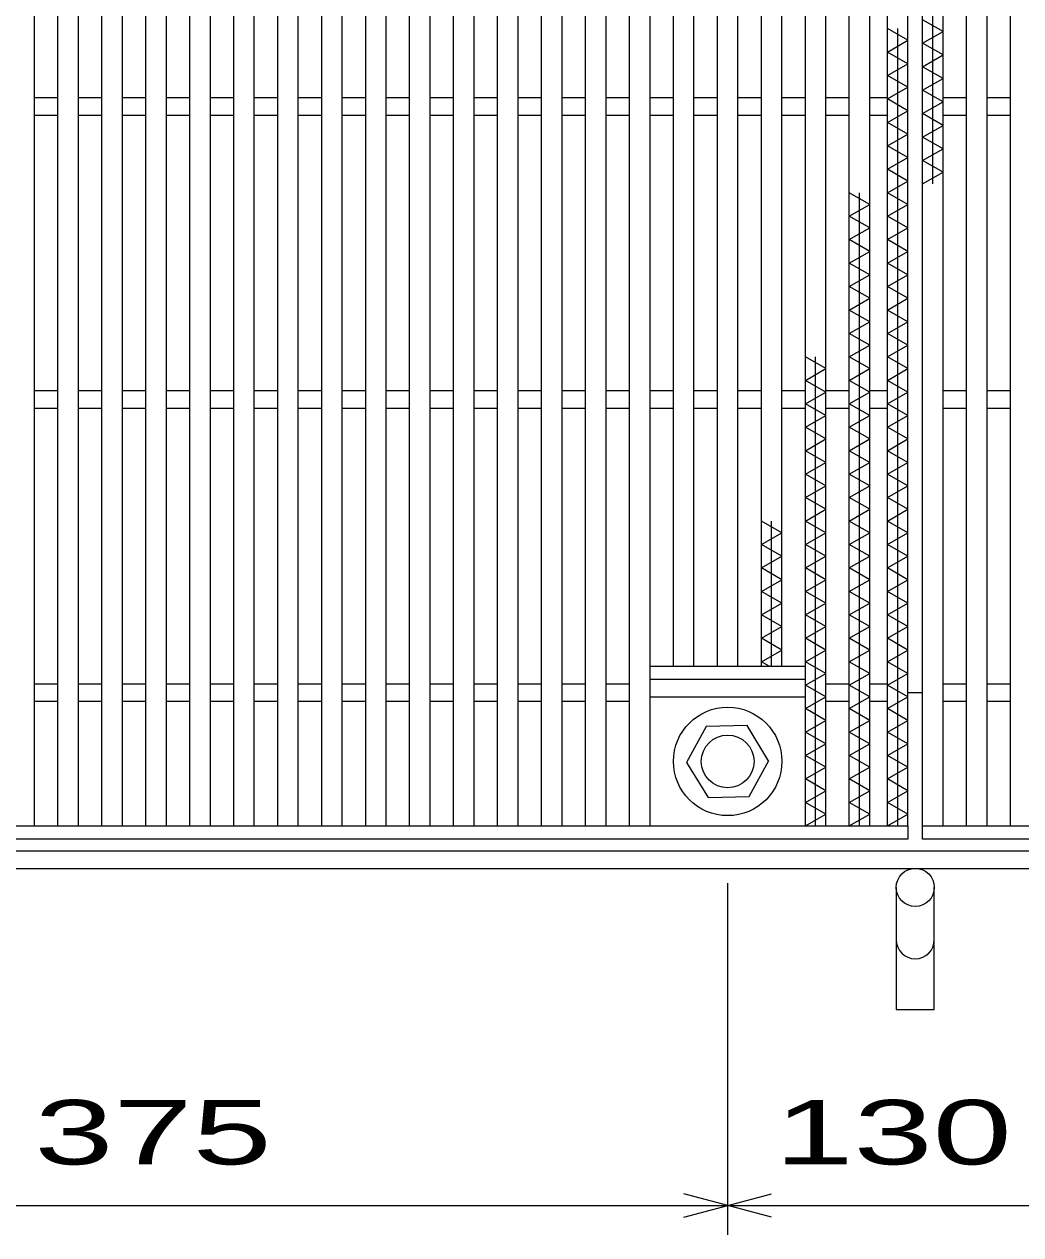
# Model space of a CAD drawing. Units: millimetres, scale not verified. Extents: x -1820 to 1731, y -1282 to 1054.
# Drawn here: x -1154 to -814, y -236 to 177 of the extents above; entities that cross this region are included whole.
import ezdxf
from ezdxf.enums import TextEntityAlignment as Align

# ---------------------------------------------------------------- set-up
doc = ezdxf.new("R2010")
doc.units = ezdxf.units.MM
doc.header["$LTSCALE"] = 10
for name, color, linetype, lineweight in [('16', 3, 'Continuous', 25), ('19', 6, 'Continuous', 25), ('22', 2, 'Continuous', 25)]:
    doc.layers.add(name, color=color, linetype=linetype, lineweight=lineweight)
doc.styles.add('ベクトル', font='')
doc.styles.get('ベクトル').set_extended_font_data('ベクトル')

msp = doc.modelspace()

# ---------------------------------------------------------------- linework, layer by layer
at = {"layer": '16'}
for p, q in [((-1150.5, -96.5), (-1150.5, 394.5)), ((-1142.5, -96.5), (-1142.5, 394.5)), ((-1135.5, -96.5), (-1135.5, 394.5)), ((-1127.5, -96.5), (-1127.5, 394.5)), ((-1120.5, -96.5), (-1120.5, 394.5)), ((-1112.5, -96.5), (-1112.5, 394.5)), ((-1105.5, -96.5), (-1105.5, 394.5)), ((-1097.5, -96.5), (-1097.5, 394.5)), ((-1090.5, -96.5), (-1090.5, 394.5)), ((-1082.5, -96.5), (-1082.5, 394.5)), ((-1075.5, -96.5), (-1075.5, 394.5)), ((-1067.5, -96.5), (-1067.5, 394.5)), ((-1060.5, -96.5), (-1060.5, 394.5)), ((-1052.5, -96.5), (-1052.5, 394.5)), ((-1045.5, -96.5), (-1045.5, 394.5)), ((-1037.5, -96.5), (-1037.5, 394.5)), ((-1030.5, -96.5), (-1030.5, 394.5)), ((-1022.5, -96.5), (-1022.5, 394.5)), ((-1015.5, -96.5), (-1015.5, 394.5)), ((-1007.5, -96.5), (-1007.5, 394.5)), ((-1000.5, -96.5), (-1000.5, 394.5)), ((-992.5, -96.5), (-992.5, 394.5)), ((-985.5, -96.5), (-985.5, 394.5)), ((-977.5, -96.5), (-977.5, 394.5)), ((-970.5, -96.5), (-970.5, 394.5)), ((-962.5, -96.5), (-962.5, 394.5)), ((-955.5, -96.5), (-955.5, 394.5)), ((-947.5, -96.5), (-947.5, 394.5)), ((-940.5, -96.5), (-940.5, 394.5)), ((-887.5, -96.5), (-887.5, 394.5)), ((-880.5, -96.5), (-880.5, 394.5)), ((-872.5, -96.5), (-872.5, 394.5)), ((-865.5, -96.5), (-865.5, 394.5)), ((-859.5, -96.5), (-859.5, 394.5)), ((-852.5, -96.5), (-852.5, 394.5)), ((-847.5, -96.5), (-847.5, 394.5)), ((-844, 122.5), (-844, 394.5)), ((-840.5, -96.5), (-840.5, 394.5)), ((-832.5, -96.5), (-832.5, 394.5)), ((-825.5, -96.5), (-825.5, 394.5)), ((-817.5, -96.5), (-817.5, 394.5)), ((-932.5, -42), (-932.5, 340)), ((-925.5, -42), (-925.5, 340)), ((-917.5, -42), (-917.5, 340)), ((-910.5, -42), (-910.5, 340)), ((-902.5, -42), (-902.5, 340)), ((-895.5, -42), (-895.5, 340)), ((-840.5, 174.5), (-847.5, 178.5)), ((-852.5, 171.5), (-859.5, 175.5)), ((-856, -96.5), (-856, 175.5)), ((-847.5, 170.5), (-840.5, 174.5)), ((-859.5, 167.5), (-852.5, 171.5)), ((-840.5, 166.5), (-847.5, 170.5)), ((-852.5, 163.5), (-859.5, 167.5)), ((-847.5, 162.5), (-840.5, 166.5)), ((-859.5, 159.5), (-852.5, 163.5)), ((-840.5, 158.5), (-847.5, 162.5)), ((-852.5, 155.5), (-859.5, 159.5)), ((-847.5, 154.5), (-840.5, 158.5)), ((-859.5, 151.5), (-852.5, 155.5)), ((-840.5, 150.5), (-847.5, 154.5)), ((-1150.5, 152), (-1142.5, 152)), ((-1135.5, 152), (-1127.5, 152)), ((-1120.5, 152), (-1112.5, 152)), ((-1105.5, 152), (-1097.5, 152)), ((-1090.5, 152), (-1082.5, 152)), ((-1075.5, 152), (-1067.5, 152)), ((-1060.5, 152), (-1052.5, 152)), ((-1045.5, 152), (-1037.5, 152)), ((-1030.5, 152), (-1022.5, 152)), ((-1015.5, 152), (-1007.5, 152)), ((-1000.5, 152), (-992.5, 152)), ((-985.5, 152), (-977.5, 152)), ((-970.5, 152), (-962.5, 152)), ((-955.5, 152), (-947.5, 152)), ((-940.5, 152), (-932.5, 152)), ((-925.5, 152), (-917.5, 152)), ((-910.5, 152), (-902.5, 152)), ((-895.5, 152), (-887.5, 152)), ((-880.5, 152), (-872.5, 152)), ((-865.5, 152), (-859.5, 152)), ((-852.5, 147.5), (-859.5, 151.5)), ((-847.5, 146.5), (-840.5, 150.5)), ((-840.5, 152), (-832.5, 152)), ((-825.5, 152), (-817.5, 152)), ((-1150.5, 146), (-1142.5, 146)), ((-1135.5, 146), (-1127.5, 146)), ((-1120.5, 146), (-1112.5, 146)), ((-1105.5, 146), (-1097.5, 146)), ((-1090.5, 146), (-1082.5, 146)), ((-1075.5, 146), (-1067.5, 146)), ((-1060.5, 146), (-1052.5, 146)), ((-1045.5, 146), (-1037.5, 146)), ((-1030.5, 146), (-1022.5, 146)), ((-1015.5, 146), (-1007.5, 146)), ((-1000.5, 146), (-992.5, 146)), ((-985.5, 146), (-977.5, 146)), ((-970.5, 146), (-962.5, 146)), ((-955.5, 146), (-947.5, 146)), ((-940.5, 146), (-932.5, 146)), ((-925.5, 146), (-917.5, 146)), ((-910.5, 146), (-902.5, 146)), ((-895.5, 146), (-887.5, 146)), ((-880.5, 146), (-872.5, 146)), ((-865.5, 146), (-859.5, 146)), ((-859.5, 143.5), (-852.5, 147.5)), ((-840.5, 142.5), (-847.5, 146.5)), ((-840.5, 146), (-832.5, 146)), ((-825.5, 146), (-817.5, 146)), ((-852.5, 139.5), (-859.5, 143.5)), ((-847.5, 138.5), (-840.5, 142.5)), ((-859.5, 135.5), (-852.5, 139.5)), ((-840.5, 134.5), (-847.5, 138.5)), ((-852.5, 131.5), (-859.5, 135.5)), ((-847.5, 130.5), (-840.5, 134.5)), ((-859.5, 127.5), (-852.5, 131.5)), ((-840.5, 126.5), (-847.5, 130.5)), ((-852.5, 123.5), (-859.5, 127.5)), ((-847.5, 122.5), (-840.5, 126.5)), ((-859.5, 119.5), (-852.5, 123.5)), ((-865.5, 115.5), (-872.5, 119.5)), ((-869, -96.5), (-869, 119.5)), ((-852.5, 115.5), (-859.5, 119.5)), ((-872.5, 111.5), (-865.5, 115.5)), ((-859.5, 111.5), (-852.5, 115.5)), ((-865.5, 107.5), (-872.5, 111.5)), ((-872.5, 103.5), (-865.5, 107.5)), ((-852.5, 107.5), (-859.5, 111.5)), ((-859.5, 103.5), (-852.5, 107.5)), ((-865.5, 99.5), (-872.5, 103.5)), ((-852.5, 99.5), (-859.5, 103.5)), ((-872.5, 95.5), (-865.5, 99.5)), ((-859.5, 95.5), (-852.5, 99.5)), ((-865.5, 91.5), (-872.5, 95.5)), ((-852.5, 91.5), (-859.5, 95.5)), ((-872.5, 87.5), (-865.5, 91.5)), ((-859.5, 87.5), (-852.5, 91.5)), ((-865.5, 83.5), (-872.5, 87.5)), ((-852.5, 83.5), (-859.5, 87.5)), ((-872.5, 79.5), (-865.5, 83.5)), ((-859.5, 79.5), (-852.5, 83.5)), ((-865.5, 75.5), (-872.5, 79.5)), ((-852.5, 75.5), (-859.5, 79.5)), ((-872.5, 71.5), (-865.5, 75.5)), ((-859.5, 71.5), (-852.5, 75.5)), ((-865.5, 67.5), (-872.5, 71.5)), ((-852.5, 67.5), (-859.5, 71.5)), ((-872.5, 63.5), (-865.5, 67.5)), ((-859.5, 63.5), (-852.5, 67.5)), ((-880.5, 59.5), (-887.5, 63.5)), ((-884, -96.5), (-884, 63.5)), ((-865.5, 59.5), (-872.5, 63.5)), ((-852.5, 59.5), (-859.5, 63.5)), ((-887.5, 55.5), (-880.5, 59.5)), ((-872.5, 55.5), (-865.5, 59.5)), ((-859.5, 55.5), (-852.5, 59.5)), ((-880.5, 51.5), (-887.5, 55.5)), ((-865.5, 51.5), (-872.5, 55.5)), ((-852.5, 51.5), (-859.5, 55.5)), ((-1150.5, 52), (-1142.5, 52)), ((-1135.5, 52), (-1127.5, 52)), ((-1120.5, 52), (-1112.5, 52)), ((-1105.5, 52), (-1097.5, 52)), ((-1090.5, 52), (-1082.5, 52)), ((-1075.5, 52), (-1067.5, 52)), ((-1060.5, 52), (-1052.5, 52)), ((-1045.5, 52), (-1037.5, 52)), ((-1030.5, 52), (-1022.5, 52)), ((-1015.5, 52), (-1007.5, 52)), ((-1000.5, 52), (-992.5, 52)), ((-985.5, 52), (-977.5, 52)), ((-970.5, 52), (-962.5, 52)), ((-955.5, 52), (-947.5, 52)), ((-940.5, 52), (-932.5, 52)), ((-925.5, 52), (-917.5, 52)), ((-910.5, 52), (-902.5, 52)), ((-895.5, 52), (-887.5, 52)), ((-887.5, 47.5), (-880.5, 51.5)), ((-880.5, 52), (-872.5, 52)), ((-872.5, 47.5), (-865.5, 51.5)), ((-865.5, 52), (-859.5, 52)), ((-859.5, 47.5), (-852.5, 51.5)), ((-840.5, 52), (-832.5, 52)), ((-825.5, 52), (-817.5, 52)), ((-1150.5, 46), (-1142.5, 46)), ((-1135.5, 46), (-1127.5, 46)), ((-1120.5, 46), (-1112.5, 46)), ((-1105.5, 46), (-1097.5, 46)), ((-1090.5, 46), (-1082.5, 46)), ((-1075.5, 46), (-1067.5, 46)), ((-1060.5, 46), (-1052.5, 46)), ((-1045.5, 46), (-1037.5, 46)), ((-1030.5, 46), (-1022.5, 46)), ((-1015.5, 46), (-1007.5, 46)), ((-1000.5, 46), (-992.5, 46)), ((-985.5, 46), (-977.5, 46)), ((-970.5, 46), (-962.5, 46)), ((-955.5, 46), (-947.5, 46)), ((-940.5, 46), (-932.5, 46)), ((-925.5, 46), (-917.5, 46)), ((-910.5, 46), (-902.5, 46)), ((-895.5, 46), (-887.5, 46)), ((-880.5, 43.5), (-887.5, 47.5)), ((-880.5, 46), (-872.5, 46)), ((-865.5, 43.5), (-872.5, 47.5)), ((-865.5, 46), (-859.5, 46)), ((-852.5, 43.5), (-859.5, 47.5)), ((-840.5, 46), (-832.5, 46)), ((-825.5, 46), (-817.5, 46)), ((-887.5, 39.5), (-880.5, 43.5)), ((-872.5, 39.5), (-865.5, 43.5)), ((-859.5, 39.5), (-852.5, 43.5)), ((-880.5, 35.5), (-887.5, 39.5)), ((-865.5, 35.5), (-872.5, 39.5)), ((-852.5, 35.5), (-859.5, 39.5)), ((-887.5, 31.5), (-880.5, 35.5)), ((-872.5, 31.5), (-865.5, 35.5)), ((-859.5, 31.5), (-852.5, 35.5)), ((-880.5, 27.5), (-887.5, 31.5)), ((-865.5, 27.5), (-872.5, 31.5)), ((-852.5, 27.5), (-859.5, 31.5)), ((-887.5, 23.5), (-880.5, 27.5)), ((-872.5, 23.5), (-865.5, 27.5)), ((-859.5, 23.5), (-852.5, 27.5)), ((-880.5, 19.5), (-887.5, 23.5)), ((-865.5, 19.5), (-872.5, 23.5)), ((-852.5, 19.5), (-859.5, 23.5)), ((-887.5, 15.5), (-880.5, 19.5)), ((-872.5, 15.5), (-865.5, 19.5)), ((-859.5, 15.5), (-852.5, 19.5)), ((-880.5, 11.5), (-887.5, 15.5)), ((-865.5, 11.5), (-872.5, 15.5)), ((-852.5, 11.5), (-859.5, 15.5)), ((-887.5, 7.5), (-880.5, 11.5)), ((-872.5, 7.5), (-865.5, 11.5)), ((-859.5, 7.5), (-852.5, 11.5)), ((-895.5, 3.5), (-902.5, 7.5)), ((-899, -42), (-899, 7.5)), ((-880.5, 3.5), (-887.5, 7.5)), ((-865.5, 3.5), (-872.5, 7.5)), ((-852.5, 3.5), (-859.5, 7.5)), ((-902.5, -0.5), (-895.5, 3.5)), ((-887.5, -0.5), (-880.5, 3.5)), ((-872.5, -0.5), (-865.5, 3.5)), ((-859.5, -0.5), (-852.5, 3.5)), ((-895.5, -4.5), (-902.5, -0.5)), ((-880.5, -4.5), (-887.5, -0.5)), ((-865.5, -4.5), (-872.5, -0.5)), ((-852.5, -4.5), (-859.5, -0.5)), ((-902.5, -8.5), (-895.5, -4.5)), ((-887.5, -8.5), (-880.5, -4.5)), ((-872.5, -8.5), (-865.5, -4.5)), ((-859.5, -8.5), (-852.5, -4.5)), ((-895.5, -12.5), (-902.5, -8.5)), ((-880.5, -12.5), (-887.5, -8.5)), ((-865.5, -12.5), (-872.5, -8.5)), ((-852.5, -12.5), (-859.5, -8.5)), ((-902.5, -16.5), (-895.5, -12.5)), ((-895.5, -20.5), (-902.5, -16.5)), ((-887.5, -16.5), (-880.5, -12.5)), ((-880.5, -20.5), (-887.5, -16.5)), ((-872.5, -16.5), (-865.5, -12.5)), ((-865.5, -20.5), (-872.5, -16.5)), ((-859.5, -16.5), (-852.5, -12.5)), ((-852.5, -20.5), (-859.5, -16.5)), ((-902.5, -24.5), (-895.5, -20.5)), ((-887.5, -24.5), (-880.5, -20.5)), ((-872.5, -24.5), (-865.5, -20.5)), ((-859.5, -24.5), (-852.5, -20.5)), ((-895.5, -28.5), (-902.5, -24.5)), ((-880.5, -28.5), (-887.5, -24.5)), ((-865.5, -28.5), (-872.5, -24.5)), ((-852.5, -28.5), (-859.5, -24.5)), ((-902.5, -32.5), (-895.5, -28.5)), ((-887.5, -32.5), (-880.5, -28.5)), ((-872.5, -32.5), (-865.5, -28.5)), ((-859.5, -32.5), (-852.5, -28.5)), ((-895.5, -36.5), (-902.5, -32.5)), ((-880.5, -36.5), (-887.5, -32.5)), ((-865.5, -36.5), (-872.5, -32.5)), ((-852.5, -36.5), (-859.5, -32.5)), ((-902.5, -40.5), (-895.5, -36.5)), ((-887.5, -40.5), (-880.5, -36.5)), ((-872.5, -40.5), (-865.5, -36.5)), ((-859.5, -40.5), (-852.5, -36.5)), ((-899.87, -42), (-902.5, -40.5)), ((-880.5, -44.5), (-887.5, -40.5)), ((-865.5, -44.5), (-872.5, -40.5)), ((-852.5, -44.5), (-859.5, -40.5)), ((-940.5, -42), (-887.5, -42)), ((-940.5, -46.5), (-940.5, -42)), ((-887.5, -46.5), (-887.5, -42)), ((-887.5, -48.5), (-880.5, -44.5)), ((-872.5, -48.5), (-865.5, -44.5)), ((-859.5, -48.5), (-852.5, -44.5)), ((-1150.5, -48), (-1142.5, -48)), ((-1135.5, -48), (-1127.5, -48)), ((-1120.5, -48), (-1112.5, -48)), ((-1105.5, -48), (-1097.5, -48)), ((-1090.5, -48), (-1082.5, -48)), ((-1075.5, -48), (-1067.5, -48)), ((-1060.5, -48), (-1052.5, -48)), ((-1045.5, -48), (-1037.5, -48)), ((-1030.5, -48), (-1022.5, -48)), ((-1015.5, -48), (-1007.5, -48)), ((-1000.5, -48), (-992.5, -48)), ((-985.5, -48), (-977.5, -48)), ((-970.5, -48), (-962.5, -48)), ((-955.5, -48), (-947.5, -48)), ((-940.5, -46.5), (-887.5, -46.5)), ((-880.5, -52.5), (-887.5, -48.5)), ((-880.5, -48), (-872.5, -48)), ((-865.5, -52.5), (-872.5, -48.5)), ((-865.5, -48), (-859.5, -48)), ((-852.5, -52.5), (-859.5, -48.5)), ((-840.5, -48), (-832.5, -48)), ((-825.5, -48), (-817.5, -48)), ((-940.5, -52.5), (-887.5, -52.5)), ((-887.5, -56.5), (-880.5, -52.5)), ((-872.5, -56.5), (-865.5, -52.5)), ((-859.5, -56.5), (-852.5, -52.5)), ((-1150.5, -54), (-1142.5, -54)), ((-1135.5, -54), (-1127.5, -54)), ((-1120.5, -54), (-1112.5, -54)), ((-1105.5, -54), (-1097.5, -54)), ((-1090.5, -54), (-1082.5, -54)), ((-1075.5, -54), (-1067.5, -54)), ((-1060.5, -54), (-1052.5, -54)), ((-1045.5, -54), (-1037.5, -54)), ((-1030.5, -54), (-1022.5, -54)), ((-1015.5, -54), (-1007.5, -54)), ((-1000.5, -54), (-992.5, -54)), ((-985.5, -54), (-977.5, -54)), ((-970.5, -54), (-962.5, -54)), ((-955.5, -54), (-947.5, -54)), ((-880.5, -60.5), (-887.5, -56.5)), ((-880.5, -54), (-872.5, -54)), ((-865.5, -60.5), (-872.5, -56.5)), ((-865.5, -54), (-859.5, -54)), ((-852.5, -60.5), (-859.5, -56.5)), ((-840.5, -54), (-832.5, -54)), ((-825.5, -54), (-817.5, -54)), ((-887.5, -64.5), (-880.5, -60.5)), ((-872.5, -64.5), (-865.5, -60.5)), ((-859.5, -64.5), (-852.5, -60.5)), ((-921.29, -62.55), (-928, -74.84)), ((-907.3, -62.21), (-921.29, -62.55)), ((-900, -74.5), (-907.3, -62.21)), ((-880.5, -68.5), (-887.5, -64.5)), ((-865.5, -68.5), (-872.5, -64.5)), ((-852.5, -68.5), (-859.5, -64.5)), ((-887.5, -72.5), (-880.5, -68.5)), ((-872.5, -72.5), (-865.5, -68.5)), ((-859.5, -72.5), (-852.5, -68.5)), ((-906.71, -86.45), (-900, -74.16)), ((-880.5, -76.5), (-887.5, -72.5)), ((-865.5, -76.5), (-872.5, -72.5)), ((-852.5, -76.5), (-859.5, -72.5)), ((-928, -74.84), (-920.7, -86.79)), ((-887.5, -80.5), (-880.5, -76.5)), ((-872.5, -80.5), (-865.5, -76.5)), ((-859.5, -80.5), (-852.5, -76.5)), ((-880.5, -84.5), (-887.5, -80.5)), ((-865.5, -84.5), (-872.5, -80.5)), ((-852.5, -84.5), (-859.5, -80.5)), ((-920.7, -86.79), (-906.71, -86.45)), ((-887.5, -88.5), (-880.5, -84.5)), ((-872.5, -88.5), (-865.5, -84.5)), ((-859.5, -88.5), (-852.5, -84.5)), ((-880.5, -92.5), (-887.5, -88.5)), ((-865.5, -92.5), (-872.5, -88.5)), ((-852.5, -92.5), (-859.5, -88.5)), ((-887.5, -96.5), (-880.5, -92.5)), ((-872.5, -96.5), (-865.5, -92.5)), ((-859.5, -96.5), (-852.5, -92.5)), ((-1352.5, -96.5), (-852.5, -96.5)), ((-1157.5, -96.5), (-1150.5, -96.5)), ((-1142.5, -96.5), (-1135.5, -96.5)), ((-1127.5, -96.5), (-1120.5, -96.5)), ((-1112.5, -96.5), (-1105.5, -96.5)), ((-1097.5, -96.5), (-1090.5, -96.5)), ((-1082.5, -96.5), (-1075.5, -96.5)), ((-1067.5, -96.5), (-1060.5, -96.5)), ((-1052.5, -96.5), (-1045.5, -96.5)), ((-1037.5, -96.5), (-1030.5, -96.5)), ((-1022.5, -96.5), (-1015.5, -96.5)), ((-1007.5, -96.5), (-1000.5, -96.5)), ((-992.5, -96.5), (-985.5, -96.5)), ((-977.5, -96.5), (-970.5, -96.5)), ((-962.5, -96.5), (-955.5, -96.5)), ((-947.5, -96.5), (-940.5, -96.5)), ((-932.5, -96.5), (-925.5, -96.5)), ((-917.5, -96.5), (-910.5, -96.5)), ((-902.5, -96.5), (-895.5, -96.5)), ((-887.5, -96.5), (-880.5, -96.5)), ((-872.5, -96.5), (-865.5, -96.5)), ((-859.5, -96.5), (-852.5, -96.5)), ((-852.5, -96.5), (-852.5, -101)), ((-847.5, -96.5), (-347.5, -96.5)), ((-847.5, -101), (-847.5, -96.5)), ((-847.5, -96.5), (-840.5, -96.5)), ((-832.5, -96.5), (-825.5, -96.5)), ((-817.5, -96.5), (-810.5, -96.5)), ((-852.5, -101), (-1352.5, -101)), ((-347.5, -101), (-847.5, -101))]:
    msp.add_line(p, q, dxfattribs=at)
for radius in [18.5, 9]:
    msp.add_circle((-914, -74.5), radius, dxfattribs=at)
at = {"layer": '19'}
for p, q in [((-852.5, -51), (-847.5, -51)), ((-1355, -105), (-345, -105)), ((-1355, -111), (-345, -111)), ((-856.5, -117.5), (-856.5, -159.12)), ((-843.5, -159.12), (-843.5, -117.5)), ((-856.5, -159.12), (-843.5, -159.12))]:
    msp.add_line(p, q, dxfattribs=at)
msp.add_circle((-850, -117.5), 6.5, dxfattribs=at)
msp.add_arc((-850, -135.34), 6.5, 180, 0, dxfattribs=at)
at = {"layer": '22', "color": 4}
for p, q in [((-914, -236), (-914, -116)), ((-914, -226), (-929, -222)), ((-914, -226), (-899, -222)), ((-1289, -226), (-914, -226)), ((-929, -230), (-914, -226)), ((-899, -230), (-914, -226)), ((-914, -226), (-784, -226))]:
    msp.add_line(p, q, dxfattribs=at)

# ---------------------------------------------------------------- texts
at = {"layer": '22', "style": 'ベクトル', "width": 1.65}
for s, p in [(' 375 ', (-1164, -201)), (' 130 ', (-911.5, -201))]:
    msp.add_text(s, height=21.99, dxfattribs=at).set_placement(p, align=Align.MIDDLE_LEFT)

doc.saveas('drawing.dxf')
